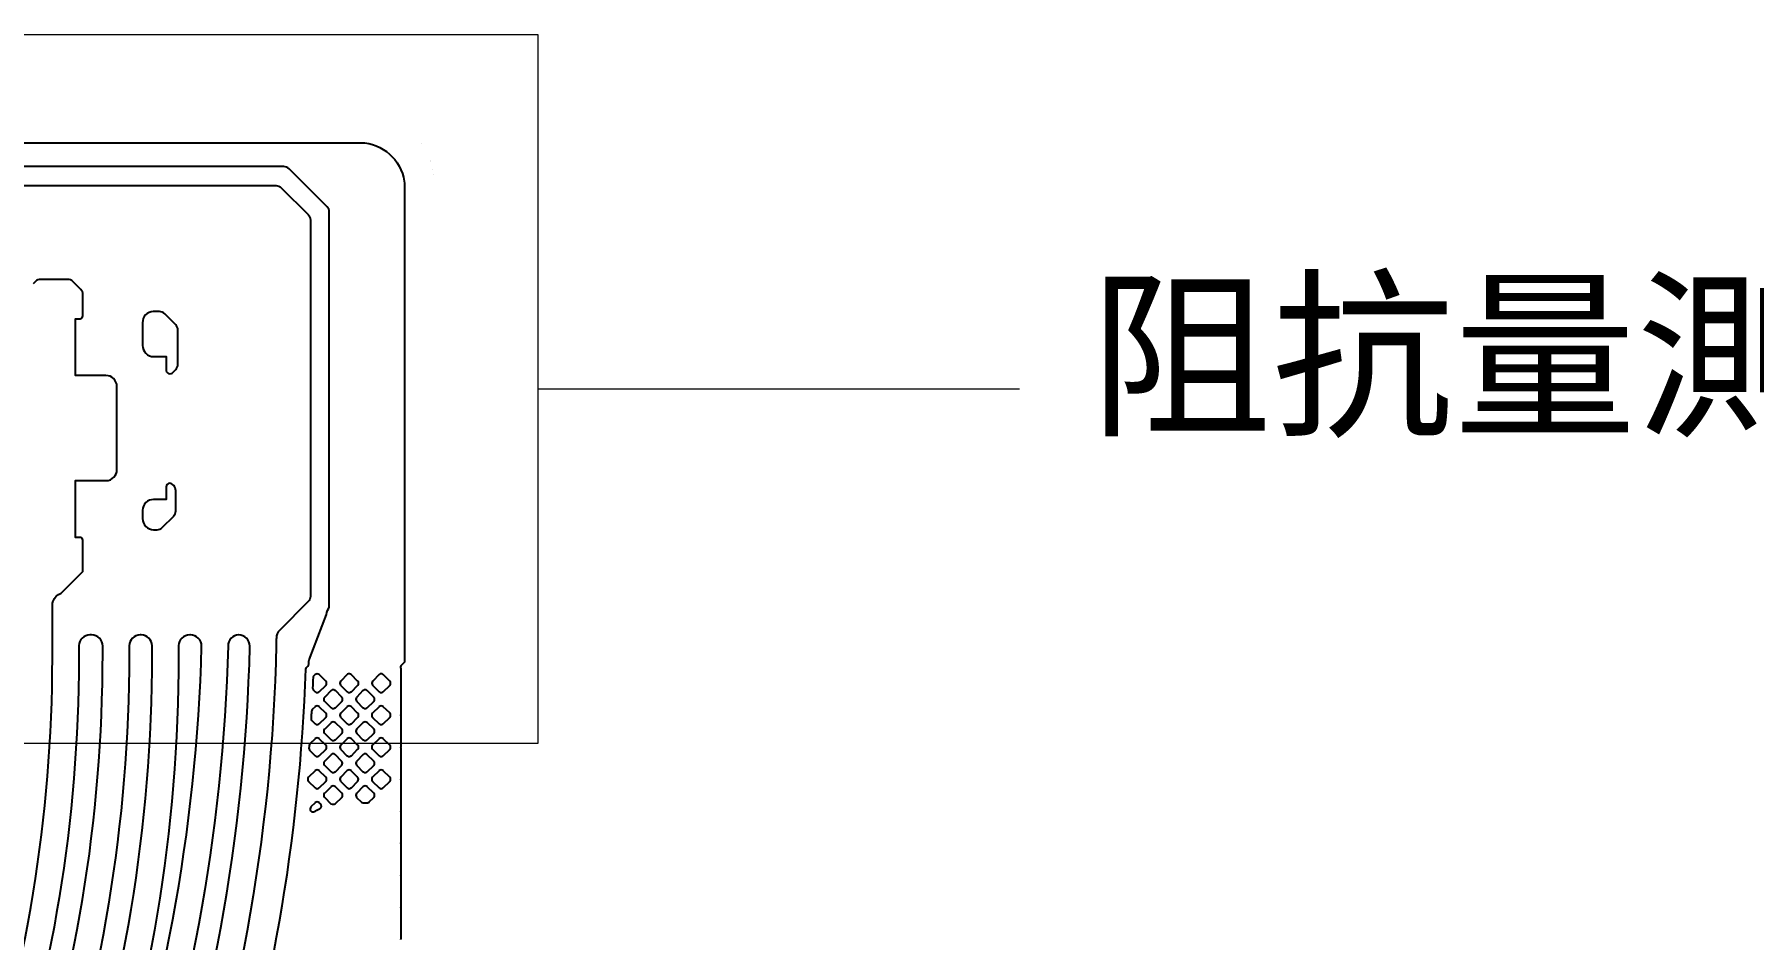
# Model space of a CAD drawing. Extents: x 3811 to 4077, y -444 to -307.
# Drawn here: x 3971.24 to 3982.82, y -379.72 to -373.62 of the extents above; entities that cross this region are included whole.
import ezdxf

# ---------------------------------------------------------------- set-up
doc = ezdxf.new("R2010")
doc.units = 0
doc.layers.add('gbr-dxf', color=7, linetype='Continuous')
doc.layers.add('gbr-outline-dxf', color=2, linetype='Continuous')
doc.layers.add('備註', color=1, linetype='Continuous', lineweight=9)
doc.styles.get("Standard").update_dxf_attribs({"font": 'PMingLiU.ttf'})

msp = doc.modelspace()

# ---------------------------------------------------------------- linework, layer by layer
at = {"layer": 'gbr-dxf'}
for p, q in [((3973.708, -378.207), (3973.708, -378.42)), ((3973.708, -378.423), (3973.708, -378.637)), ((3973.708, -378.639), (3973.708, -378.852)), ((3973.708, -378.855), (3973.708, -379.067)), ((3973.708, -379.07), (3973.708, -379.283)), ((3973.708, -379.285), (3973.708, -379.499)), ((3973.708, -379.501), (3973.708, -379.714))]:
    msp.add_line(p, q, dxfattribs=at)
at = {"layer": 'gbr-dxf', "linetype": 'Continuous'}
for points in [[(3960.437, -374.352), (3973.437, -374.352, -0.365449), (3973.731, -374.612), (3973.732, -374.625), (3973.732, -377.85), (3973.708, -377.873, 0.177534), (3973.706, -377.887, -0.118027), (3973.708, -377.898), (3973.708, -378.204)], [(3971.001, -384.305, 0.139526), (3973.068, -377.897, -0.274491), (3973.082, -377.876, 0.210508), (3973.089, -377.861, -0.047362), (3973.088, -377.851, -0.091104), (3973.091, -377.833), (3973.207, -377.528, -0.066558), (3973.226, -377.478), (3973.226, -374.818, 0.199318), (3973.211, -374.783), (3972.955, -374.528, 0.198501), (3972.92, -374.513), (3970.433, -374.513, 0.198987)], [(3970.485, -374.641), (3972.868, -374.641, -0.198395), (3972.903, -374.655), (3973.084, -374.836, -0.199424), (3973.099, -374.871), (3973.099, -377.406, -0.198889), (3973.084, -377.441), (3972.891, -377.635, 0.188485), (3972.87, -377.685, -0.064967), (3972.869, -377.692), (3972.869, -377.725, -0.016201), (3972.869, -377.731, -0.161259), (3970.323, -384.895, -0.03053)], [(3969.372, -383.726, 0.163845), (3971.361, -377.82, -0.00876), (3971.361, -377.817), (3971.361, -377.469, -0.068576), (3971.364, -377.445), (3971.364, -377.441), (3971.366, -377.439, -0.225714), (3971.42, -377.385), (3971.561, -377.244, 0.181507), (3971.567, -377.231, -0.04733), (3971.567, -377.23), (3971.567, -377.03, -0.101214), (3971.566, -377.028, 0.393729), (3971.548, -377.009, -0.09841), (3971.546, -377.009), (3971.516, -377.009), (3971.516, -376.627), (3971.723, -376.627, 0.407922), (3971.796, -376.552, -0.014695), (3971.796, -376.551), (3971.796, -376.484), (3971.796, -376.484), (3971.796, -375.992, 0.407922), (3971.721, -375.919, -0.014275), (3971.72, -375.919), (3971.516, -375.919), (3971.516, -375.537), (3971.546, -375.537, -0.095462), (3971.548, -375.537, 0.393729), (3971.566, -375.518, -0.09841), (3971.567, -375.516), (3971.567, -375.375, 0.198951), (3971.552, -375.34), (3971.499, -375.287, 0.198959), (3971.464, -375.272), (3971.282, -375.272, 0.198804), (3971.247, -375.287), (3971.231, -375.302, 0.181507)], [(3969.611, -383.964, 0.16455), (3971.7, -377.789, -0.009265), (3971.7, -377.786), (3971.7, -377.743, -0.018465), (3971.7, -377.741, 0.414241), (3971.625, -377.666, -0.014695), (3971.623, -377.666), (3971.615, -377.666, -0.018488), (3971.614, -377.666, 0.40441), (3971.539, -377.738), (3971.539, -377.819, -0.008849), (3971.539, -377.822, -0.163905), (3969.511, -383.837, -0.038571)], [(3969.863, -384.19, 0.165094), (3972.033, -377.797, -0.009229), (3972.033, -377.794), (3972.033, -377.739, 0.40164), (3971.96, -377.666), (3971.953, -377.666), (3971.953, -377.666, 0.407482), (3971.878, -377.739), (3971.878, -377.789, -0.009242), (3971.878, -377.792, -0.16464), (3969.749, -384.077, -0.029463)], [(3969.928, -384.582, 0.159546), (3972.366, -377.742), (3972.366, -377.741, 0.414241), (3972.291, -377.666, -0.014632), (3972.29, -377.666), (3972.288, -377.666, -0.018442), (3972.286, -377.666, 0.40413), (3972.211, -377.738), (3972.211, -377.796, -0.009242), (3972.211, -377.799, -0.165171), (3970.001, -384.303, -0.039615)], [(3970.187, -384.781, 0.160737), (3972.691, -377.744, -0.0147), (3972.691, -377.743), (3972.691, -377.742, -0.011474), (3972.691, -377.741, 0.414241), (3972.616, -377.666), (3972.615, -377.666, 0.393993), (3972.544, -377.739, -0.016639), (3972.544, -377.74, -0.159795), (3970.065, -384.696, -0.028322)], [(3973.114, -378.024), (3973.114, -378.024, 0.136597), (3973.117, -378.034, 0.053603), (3973.119, -378.037), (3973.119, -378.037), (3973.13, -378.048, -0.099696), (3973.132, -378.049, 0.379731), (3973.158, -378.049, -0.096265), (3973.159, -378.048), (3973.202, -378.006, -0.095916), (3973.203, -378.004, 0.379731), (3973.203, -377.978, -0.096265), (3973.202, -377.976), (3973.158, -377.933, 0.396091), (3973.131, -377.933), (3973.122, -377.941), (3973.122, -377.941, 0.168435), (3973.117, -377.953, -0.001451), (3973.114, -378.023)], [(3973.114, -378.023, -0.033991), (3973.114, -378.023), (3973.114, -378.024)]]:
    msp.add_lwpolyline(points, format="xyb", dxfattribs=at)
for points in [[(3971.968, -375.717), (3971.968, -375.717, 0.414241), (3972.043, -375.792, -0.018434), (3972.044, -375.792), (3972.128, -375.792), (3972.128, -375.862), (3972.128, -375.862), (3972.128, -375.885, 0.383441), (3972.152, -375.908, -0.010986), (3972.153, -375.908, 0.15369), (3972.167, -375.903, 0.038944), (3972.173, -375.898), (3972.192, -375.879, 0.198959), (3972.206, -375.844), (3972.206, -375.613, 0.198889), (3972.192, -375.578), (3972.118, -375.504, 0.198959), (3972.082, -375.489), (3972.041, -375.489, 0.407922), (3971.968, -375.564), (3971.968, -375.565)], [(3971.968, -376.882, -0.014325), (3971.968, -376.883, 0.414244), (3972.043, -376.958), (3972.043, -376.958), (3972.066, -376.958, 0.198804), (3972.101, -376.943), (3972.178, -376.866, 0.198814), (3972.192, -376.831), (3972.192, -376.695, 0.198766), (3972.178, -376.659), (3972.17, -376.652, 0.199039), (3972.153, -376.645, -0.011016), (3972.152, -376.645, 0.404702), (3972.128, -376.67), (3972.128, -376.67), (3972.128, -376.684), (3972.128, -376.684), (3972.128, -376.754), (3972.044, -376.754, -0.018465), (3972.043, -376.754, 0.407495), (3971.968, -376.827)], [(3973.302, -378.004, -0.100032), (3973.303, -378.006), (3973.346, -378.048, -0.087516), (3973.347, -378.049, 0.379731), (3973.373, -378.049, -0.09572), (3973.375, -378.048), (3973.417, -378.006, -0.096266), (3973.418, -378.004, 0.379731), (3973.418, -377.978, -0.103612), (3973.417, -377.976), (3973.375, -377.934, -0.072504), (3973.374, -377.933, 0.370269), (3973.348, -377.931, 0.023679), (3973.347, -377.932), (3973.347, -377.932), (3973.346, -377.933), (3973.303, -377.976, -0.096266), (3973.302, -377.978, 0.379731)], [(3973.518, -378.004, -0.091745), (3973.518, -378.005), (3973.561, -378.048, -0.095916), (3973.563, -378.049, 0.379731), (3973.589, -378.049, -0.096265), (3973.59, -378.048), (3973.633, -378.006, -0.095916), (3973.634, -378.004, 0.379731), (3973.634, -377.978, -0.096265), (3973.633, -377.976), (3973.589, -377.932, 0.372879), (3973.562, -377.932), (3973.519, -377.976, -0.095916), (3973.518, -377.978, 0.379731)], [(3973.194, -378.112, -0.103834), (3973.195, -378.113), (3973.238, -378.156, -0.091437), (3973.239, -378.157, 0.379731), (3973.265, -378.157, -0.095756), (3973.267, -378.156), (3973.31, -378.113, -0.095628), (3973.311, -378.112, 0.379731), (3973.311, -378.086, -0.100266), (3973.31, -378.084), (3973.267, -378.041, -0.095916), (3973.265, -378.04, 0.379731), (3973.239, -378.04, -0.096265), (3973.238, -378.041), (3973.195, -378.084, -0.095916), (3973.194, -378.086, 0.379731)], [(3973.41, -378.112, -0.095506), (3973.411, -378.113), (3973.453, -378.156, -0.099933), (3973.455, -378.157, 0.379099), (3973.481, -378.157, -0.098245), (3973.482, -378.156), (3973.525, -378.113, -0.098209), (3973.526, -378.112, 0.379506), (3973.526, -378.086, -0.107755), (3973.525, -378.084), (3973.483, -378.042, -0.103868), (3973.481, -378.04, 0.379731), (3973.455, -378.04, -0.096265), (3973.453, -378.041), (3973.411, -378.084, -0.095916), (3973.41, -378.086, 0.379289)], [(3973.103, -378.227, -0.050263), (3973.103, -378.228, 0.197524), (3973.108, -378.242, -0.057023), (3973.109, -378.242), (3973.13, -378.264, -0.107548), (3973.132, -378.265, 0.379731), (3973.158, -378.265, -0.09572), (3973.159, -378.264), (3973.202, -378.221, -0.096266), (3973.203, -378.219, 0.379731), (3973.203, -378.193, -0.08798), (3973.202, -378.192), (3973.159, -378.149, -0.100601), (3973.158, -378.148, 0.379289), (3973.132, -378.148, -0.095866), (3973.13, -378.149), (3973.111, -378.168, 0.174879), (3973.106, -378.18, -0.047664), (3973.106, -378.181, -0.000996)], [(3973.302, -378.219, -0.103834), (3973.303, -378.221), (3973.346, -378.264, -0.091469), (3973.347, -378.265, 0.379289), (3973.373, -378.265, -0.095866), (3973.375, -378.264), (3973.417, -378.221, -0.098), (3973.418, -378.219, 0.379287), (3973.418, -378.193, -0.101737), (3973.417, -378.192), (3973.375, -378.149, -0.095796), (3973.373, -378.148, 0.379293), (3973.347, -378.148, -0.096625), (3973.346, -378.149), (3973.303, -378.192, -0.095916), (3973.302, -378.193, 0.379731)], [(3973.517, -378.193, 0.379674), (3973.517, -378.219, -0.096215), (3973.518, -378.221), (3973.561, -378.264, -0.099696), (3973.563, -378.265, 0.379731), (3973.589, -378.265, -0.096265), (3973.59, -378.264), (3973.633, -378.221, -0.096111), (3973.634, -378.219, 0.379289), (3973.634, -378.193, -0.107356), (3973.633, -378.191), (3973.59, -378.149, -0.103923), (3973.589, -378.148, 0.379196), (3973.563, -378.148, -0.095612), (3973.561, -378.149), (3973.518, -378.192, -0.095935)], [(3973.194, -378.327, -0.107999), (3973.195, -378.329), (3973.238, -378.371, -0.095916), (3973.239, -378.372, 0.379731), (3973.265, -378.372, -0.096265), (3973.267, -378.371), (3973.31, -378.329, -0.095916), (3973.311, -378.327, 0.379731), (3973.311, -378.301, -0.096265), (3973.31, -378.299), (3973.267, -378.257, -0.091964), (3973.265, -378.256, 0.379731), (3973.239, -378.256, -0.096265), (3973.238, -378.257), (3973.195, -378.3, -0.095916), (3973.194, -378.301, 0.379731)], [(3973.41, -378.327, -0.100032), (3973.411, -378.329), (3973.453, -378.371, -0.104018), (3973.455, -378.372, 0.379731), (3973.481, -378.372, -0.096225), (3973.482, -378.371), (3973.525, -378.329, -0.096558), (3973.526, -378.327, 0.379731), (3973.526, -378.301, -0.104206), (3973.525, -378.299), (3973.483, -378.257, -0.100054), (3973.481, -378.256, 0.379731), (3973.455, -378.256, -0.095756), (3973.453, -378.257), (3973.411, -378.299, -0.095958), (3973.41, -378.301, 0.379731)], [(3973.089, -378.428, -0.050508), (3973.089, -378.429), (3973.089, -378.429), (3973.089, -378.429, 0.146543), (3973.092, -378.44), (3973.092, -378.44, 0.049568), (3973.094, -378.443), (3973.094, -378.443), (3973.13, -378.479, -0.082197), (3973.132, -378.48, 0.378718), (3973.158, -378.48, -0.095719), (3973.159, -378.479), (3973.202, -378.437, -0.095585), (3973.203, -378.435, 0.379276), (3973.203, -378.409, -0.095612), (3973.202, -378.407), (3973.159, -378.365, -0.091364), (3973.158, -378.364, 0.378767), (3973.132, -378.364, -0.095866), (3973.13, -378.365), (3973.096, -378.399), (3973.096, -378.399, 0.160868), (3973.09, -378.411, -0.048396), (3973.09, -378.411, -0.000497)], [(3973.302, -378.409, 0.379674), (3973.302, -378.435, -0.10795), (3973.303, -378.437), (3973.345, -378.479, -0.095819), (3973.347, -378.48, 0.379289), (3973.373, -378.48, -0.095866), (3973.375, -378.479), (3973.417, -378.436, -0.095796), (3973.418, -378.435, 0.379293), (3973.418, -378.409, -0.096625), (3973.417, -378.407), (3973.375, -378.365, -0.092233), (3973.373, -378.364, 0.379289), (3973.347, -378.364, -0.095866), (3973.346, -378.365), (3973.303, -378.407, -0.095585)], [(3973.517, -378.435, -0.100032), (3973.518, -378.436), (3973.561, -378.479, -0.104018), (3973.563, -378.48, 0.379731), (3973.589, -378.48, -0.09572), (3973.59, -378.479), (3973.633, -378.437, -0.096266), (3973.634, -378.435, 0.379731), (3973.634, -378.409, -0.10399), (3973.633, -378.407), (3973.59, -378.365, -0.100601), (3973.588, -378.364, 0.379731), (3973.563, -378.364, -0.09572), (3973.561, -378.365), (3973.518, -378.407, -0.096266), (3973.517, -378.409, 0.379731)], [(3973.194, -378.543, -0.09752), (3973.195, -378.544), (3973.238, -378.587, -0.08404), (3973.239, -378.588, 0.379293), (3973.265, -378.588, -0.096625), (3973.267, -378.587), (3973.309, -378.544, -0.096227), (3973.31, -378.543, 0.379506), (3973.31, -378.517, -0.093919), (3973.309, -378.515), (3973.267, -378.472, -0.08752), (3973.265, -378.471, 0.379293), (3973.239, -378.471, -0.096625), (3973.238, -378.472), (3973.195, -378.515, -0.095796), (3973.194, -378.517, 0.379014)], [(3973.41, -378.543, -0.107718), (3973.411, -378.544), (3973.453, -378.587, -0.095628), (3973.455, -378.588, 0.379731), (3973.481, -378.588, -0.096265), (3973.482, -378.587), (3973.525, -378.544, -0.095916), (3973.526, -378.543, 0.379731), (3973.526, -378.517, -0.096265), (3973.525, -378.515), (3973.482, -378.472, -0.091964), (3973.481, -378.471, 0.379731), (3973.455, -378.471, -0.095756), (3973.453, -378.472), (3973.411, -378.515, -0.096266), (3973.41, -378.517, 0.379731)], [(3973.086, -378.65, -0.100266), (3973.087, -378.652), (3973.13, -378.695, -0.087862), (3973.131, -378.696, 0.379064), (3973.157, -378.696, -0.098078), (3973.159, -378.695), (3973.202, -378.652, -0.098246), (3973.203, -378.65, 0.379324), (3973.203, -378.624, -0.104464), (3973.202, -378.623), (3973.159, -378.58, -0.099368), (3973.158, -378.579, 0.379208), (3973.132, -378.579, -0.09572), (3973.13, -378.58), (3973.087, -378.623, -0.095916), (3973.086, -378.624, 0.379731)], [(3973.302, -378.65, -0.094473), (3973.303, -378.652), (3973.346, -378.695, -0.083081), (3973.347, -378.696, 0.378669), (3973.373, -378.696, -0.098137), (3973.375, -378.695), (3973.417, -378.652, -0.098), (3973.418, -378.65, 0.379287), (3973.418, -378.625, -0.094068), (3973.417, -378.623), (3973.374, -378.58, -0.089941), (3973.373, -378.579, 0.379032), (3973.347, -378.579, -0.096011), (3973.345, -378.58), (3973.303, -378.623, -0.096332), (3973.302, -378.624, 0.379289)], [(3973.517, -378.65, -0.103506), (3973.518, -378.652), (3973.561, -378.695, -0.107425), (3973.563, -378.696, 0.378906), (3973.589, -378.696, -0.095866), (3973.59, -378.695), (3973.633, -378.652, -0.095796), (3973.634, -378.65, 0.379293), (3973.634, -378.624, -0.10047), (3973.633, -378.623), (3973.59, -378.58, -0.096266), (3973.589, -378.579, 0.379731), (3973.563, -378.579, -0.09572), (3973.561, -378.58), (3973.518, -378.623, -0.096332), (3973.517, -378.624, 0.379289)], [(3973.194, -378.732, 0.379293), (3973.194, -378.758, -0.087748), (3973.195, -378.76), (3973.237, -378.802, 0.228535), (3973.254, -378.806), (3973.254, -378.806, -0.003923), (3973.26, -378.805), (3973.26, -378.805, 0.130949), (3973.269, -378.8), (3973.269, -378.8), (3973.31, -378.76, -0.098), (3973.311, -378.758, 0.378839), (3973.311, -378.732, -0.100527), (3973.31, -378.731), (3973.267, -378.688, -0.096527), (3973.265, -378.687, 0.378815), (3973.239, -378.687, -0.095506), (3973.238, -378.688), (3973.195, -378.731, -0.095602)], [(3973.41, -378.732, 0.379032), (3973.41, -378.758, -0.083586), (3973.41, -378.76), (3973.442, -378.792, 0.154591), (3973.454, -378.796), (3973.481, -378.796, -0.03656), (3973.481, -378.796, 0.070463), (3973.487, -378.795, -0.035647), (3973.487, -378.795, 0.105977), (3973.494, -378.791), (3973.494, -378.79), (3973.525, -378.76, -0.096227), (3973.526, -378.758, 0.379506), (3973.526, -378.732, -0.089972), (3973.525, -378.731), (3973.482, -378.688, -0.08533), (3973.481, -378.687, 0.378541), (3973.455, -378.687, -0.095886), (3973.453, -378.688), (3973.411, -378.731, -0.095589)], [(3973.102, -378.824, 0.821357), (3973.126, -378.855), (3973.126, -378.855, -0.021519), (3973.161, -378.837, -0.069552), (3973.163, -378.836, 0.485711), (3973.168, -378.805, -0.063779), (3973.167, -378.804), (3973.159, -378.796, -0.09979), (3973.157, -378.795, 0.379731), (3973.131, -378.795, -0.09572), (3973.13, -378.796), (3973.102, -378.824)]]:
    msp.add_lwpolyline(points, format="xyb", close=True, dxfattribs=at)
at = {"layer": 'gbr-dxf'}
for centre, start, end in [((3973.683, -378.206), 356.4279, 3.5721), ((3973.683, -378.422), 357.4953, 2.5047), ((3973.683, -378.638), 357.4953, 2.5047), ((3973.683, -378.853), 356.4279, 3.5721), ((3973.683, -379.068), 356.366, 3.634), ((3973.683, -379.284), 357.4953, 2.5047), ((3973.683, -379.5), 357.4953, 2.5047), ((3973.683, -379.715), 356.4279, 3.5721)]:
    msp.add_arc(centre, 0.0254, start, end, dxfattribs=at)
at = {"layer": 'gbr-outline-dxf', "linetype": 'Continuous', "const_width": 0.000025}
msp.add_lwpolyline([(3953.937, -395.839), (3953.937, -388.457, -0.211094), (3954.1, -388.087), (3959.773, -382.921, 0.211095), (3959.937, -382.551), (3959.937, -374.648, -0.414217), (3960.437, -374.148), (3973.437, -374.148, -0.414217), (3973.937, -374.648), (3973.937, -382.551, -0.211094), (3973.773, -382.921), (3968.1, -388.087, 0.211095), (3967.937, -388.457), (3967.937, -397.215, -0.414217), (3967.437, -397.715), (3962.437, -397.715, -0.414217), (3961.937, -397.215), (3961.937, -396.839, 0.414217), (3961.437, -396.339), (3954.437, -396.339, -0.414217)], format="xyb", close=True, dxfattribs=at)
at = {"layer": '備註', "color": 1, "linetype": 'Continuous'}
msp.add_line((3974.631, -376.01), (3977.875, -376.01), dxfattribs=at)
msp.add_lwpolyline([(3959.396, -378.397), (3959.396, -373.623), (3974.631, -373.623), (3974.631, -378.397)], close=True, dxfattribs=at)

# ---------------------------------------------------------------- texts
at = {"layer": '備註', "color": 1, "lineweight": 0, "insert": (3978.345, -375.334), "char_height": 0.9, "attachment_point": 1}
msp.add_mtext('{\\fPMingLiU|b0|i0|c136|p2;\\C256;阻抗量測端}', dxfattribs=at)

doc.saveas('drawing.dxf')
